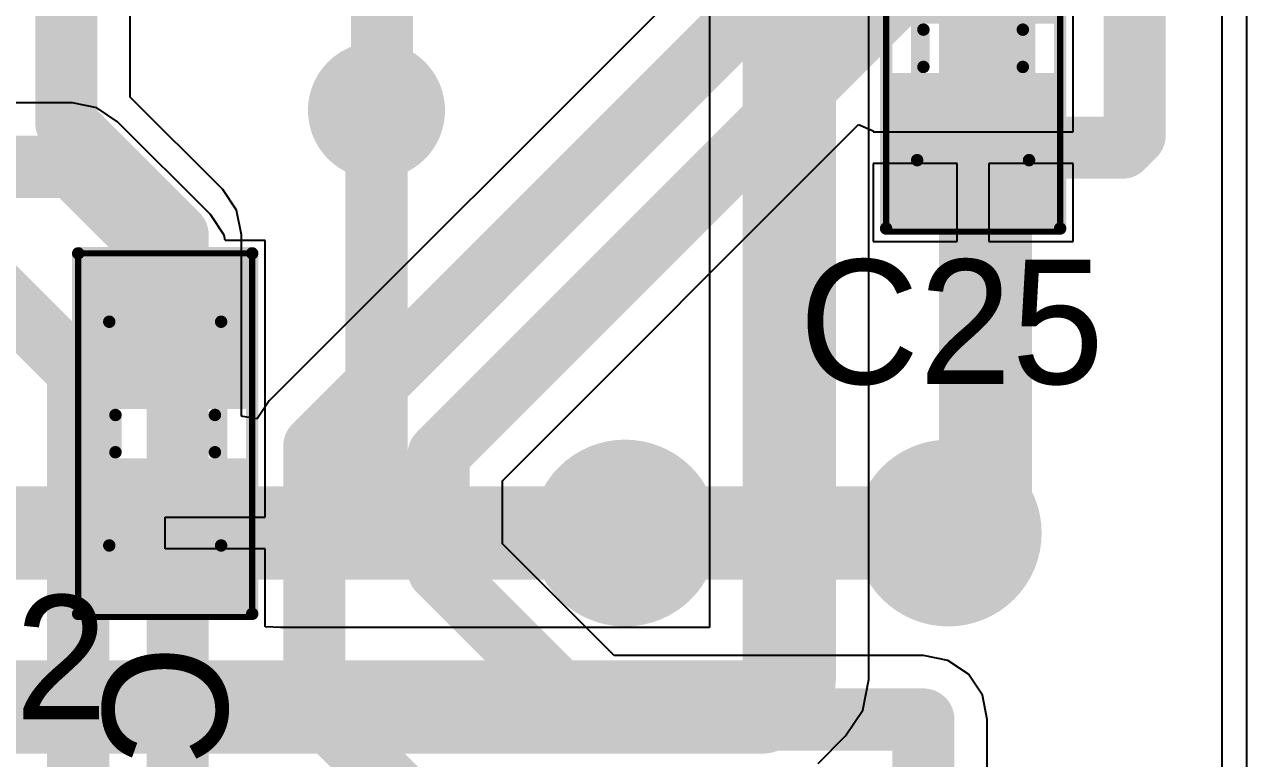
# Model space of a CAD drawing. Header units: millimetres. Extents: x 29.9 to 75.1, y 29.9 to 100.1.
# Drawn here: x 47.77 to 57.6, y 39.29 to 45.19 of the extents above; entities that cross this region are included whole.
import ezdxf

# ---------------------------------------------------------------- set-up
doc = ezdxf.new("R2010")
doc.units = ezdxf.units.MM
for name, color, linetype in [('BottomLayer', 5, 'Continuous'), ('BottomOverlay', 54, 'Continuous'), ('BottomPaste', 16, 'Continuous'), ('BottomSolder', 6, 'Continuous'), ('Mechanical13', 56, 'Continuous'), ('Mechanical15', 56, 'Continuous'), ('MultiLayer', 9, 'Continuous'), ('TopLayer', 1, 'Continuous'), ('TopOverlay', 2, 'Continuous'), ('TopPaste', 8, 'Continuous'), ('TopSolder', 216, 'Continuous'), ('ViaHoleLayer', 16, 'Continuous')]:
    doc.layers.add(name, color=color, linetype=linetype)

# ---------------------------------------------------------------- blocks, each defined once
blk = doc.blocks.new('SMD_C_0603_B_1284')
at = {"layer": 'BottomLayer'}
for points in [[(-1.29999994, 0.5499989), (-1.29999994, -0.5499989), (-0.30000194, 0.5499989), (-0.30000194, -0.5499989)], [(0.2999994, 0.5499989), (0.2999994, -0.5499989), (1.2999974, 0.5499989), (1.2999974, -0.5499989)]]:
    blk.add_solid(points, dxfattribs=at)
at = {"layer": 'BottomOverlay', "const_width": 0.0999998}
for points in [[(-1.44999964, 0.7000011399999999), (1.44999964, 0.7000011399999999)], [(-1.44999964, 0.7000011399999999), (-1.44999964, -0.7000011399999999)], [(1.44999964, 0.7000011399999999), (1.44999964, -0.7000011399999999)], [(-0.1499997, 0.40000174), (0.1499997, 0.40000174)], [(-0.1499997, -0.3999992), (0.1499997, -0.3999992)], [(-1.44999964, -0.7000011399999999), (1.44999964, -0.7000011399999999)]]:
    blk.add_lwpolyline(points, dxfattribs=at)
at = {"layer": 'BottomOverlay', "const_width": 0.0499999}
for points in [[(-1.47499832, 0.7000011399999999, 1), (-1.42500096, 0.7000011399999999, 1)], [(-1.47499832, 0.7000011399999999, 1), (-1.42500096, 0.7000011399999999, 1)], [(1.42500096, 0.7000011399999999, 1), (1.47499832, 0.7000011399999999, 1)], [(1.42500096, 0.7000011399999999, 1), (1.47499832, 0.7000011399999999, 1)], [(-0.17499838, 0.40000174, 1), (-0.12500102, 0.40000174, 1)], [(0.12500102, 0.40000174, 1), (0.17499838, 0.40000174, 1)], [(-0.17499838, -0.3999992, 1), (-0.12500102, -0.3999992, 1)], [(0.12500102, -0.3999992, 1), (0.17499838, -0.3999992, 1)], [(-1.47499832, -0.7000011399999999, 1), (-1.42500096, -0.7000011399999999, 1)], [(-1.47499832, -0.7000011399999999, 1), (-1.42500096, -0.7000011399999999, 1)], [(1.42500096, -0.7000011399999999, 1), (1.47499832, -0.7000011399999999, 1)], [(1.42500096, -0.7000011399999999, 1), (1.47499832, -0.7000011399999999, 1)]]:
    blk.add_lwpolyline(points, format="xyb", close=True, dxfattribs=at)
at = {"layer": 'BottomPaste'}
for points in [[(-1.29999994, 0.5499989), (-1.29999994, -0.5499989), (-0.30000194, 0.5499989), (-0.30000194, -0.5499989)], [(0.2999994, 0.5499989), (0.2999994, -0.5499989), (1.2999974, 0.5499989), (1.2999974, -0.5499989)]]:
    blk.add_solid(points, dxfattribs=at)
at = {"layer": 'BottomSolder'}
for points in [[(-1.40159994, 0.6515989), (-1.40159994, -0.6515989), (-0.19840194, 0.6515989), (-0.19840194, -0.6515989)], [(0.1983994, 0.6515989), (0.1983994, -0.6515989), (1.4015974, 0.6515989), (1.4015974, -0.6515989)]]:
    blk.add_solid(points, dxfattribs=at)
at = {"layer": 'Mechanical13', "const_width": 0.0999998}
for points in [[(-0.90000074, 0.45000164), (0.8999982, 0.45000164)], [(-0.90000074, 0.45000164), (-0.90000074, -0.4499991)], [(0.8999982, 0.45000164), (0.8999982, -0.4499991)], [(-0.90000074, -0.4499991), (0.8999982, -0.4499991)]]:
    blk.add_lwpolyline(points, dxfattribs=at)
at = {"layer": 'Mechanical13', "const_width": 0.0499999}
for points in [[(-0.9249994199999999, 0.45000164, 1), (-0.8750020599999999, 0.45000164, 1)], [(-0.9249994199999999, 0.45000164, 1), (-0.8750020599999999, 0.45000164, 1)], [(0.8749995199999999, 0.45000164, 1), (0.9249968799999999, 0.45000164, 1)], [(0.8749995199999999, 0.45000164, 1), (0.9249968799999999, 0.45000164, 1)], [(-0.9249994199999999, -0.4499991, 1), (-0.8750020599999999, -0.4499991, 1)], [(-0.9249994199999999, -0.4499991, 1), (-0.8750020599999999, -0.4499991, 1)], [(0.8749995199999999, -0.4499991, 1), (0.9249968799999999, -0.4499991, 1)], [(0.8749995199999999, -0.4499991, 1), (0.9249968799999999, -0.4499991, 1)]]:
    blk.add_lwpolyline(points, format="xyb", close=True, dxfattribs=at)
at = {"layer": 'Mechanical15', "const_width": 0.0499999}
for points in [[(-1.47500086, 0.7000011399999999), (1.44999964, 0.7000011399999999)], [(-1.47500086, 0.7000011399999999), (-1.47500086, -0.7000011399999999)], [(1.44999964, 0.7000011399999999), (1.44999964, -0.7000011399999999)], [(-1.47500086, -0.7000011399999999), (1.44999964, -0.7000011399999999)]]:
    blk.add_lwpolyline(points, dxfattribs=at)
at = {"layer": 'Mechanical15', "const_width": 0.02499868}
for points in [[(-1.4875002, 0.7000011399999999, 1), (-1.46250152, 0.7000011399999999, 1)], [(-1.4875002, 0.7000011399999999, 1), (-1.46250152, 0.7000011399999999, 1)], [(1.4375003, 0.7000011399999999, 1), (1.46249898, 0.7000011399999999, 1)], [(1.4375003, 0.7000011399999999, 1), (1.46249898, 0.7000011399999999, 1)], [(-1.4875002, -0.7000011399999999, 1), (-1.46250152, -0.7000011399999999, 1)], [(-1.4875002, -0.7000011399999999, 1), (-1.46250152, -0.7000011399999999, 1)], [(1.4375003, -0.7000011399999999, 1), (1.46249898, -0.7000011399999999, 1)], [(1.4375003, -0.7000011399999999, 1), (1.46249898, -0.7000011399999999, 1)]]:
    blk.add_lwpolyline(points, format="xyb", close=True, dxfattribs=at)
blk = doc.blocks.new('SMD_C_0603_1285')
at = {"layer": 'Mechanical13', "const_width": 0.0999998}
for points in [[(-0.90000074, 0.4499991), (0.8999982, 0.4499991)], [(-0.90000074, 0.4499991), (-0.90000074, -0.45000164)], [(0.8999982, 0.4499991), (0.8999982, -0.45000164)], [(-0.90000074, -0.45000164), (0.8999982, -0.45000164)]]:
    blk.add_lwpolyline(points, dxfattribs=at)
at = {"layer": 'Mechanical13', "const_width": 0.0499999}
for points in [[(-0.9249994199999999, 0.4499991, 1), (-0.8750020599999999, 0.4499991, 1)], [(-0.9249994199999999, 0.4499991, 1), (-0.8750020599999999, 0.4499991, 1)], [(0.8749995199999999, 0.4499991, 1), (0.9249968799999999, 0.4499991, 1)], [(0.8749995199999999, 0.4499991, 1), (0.9249968799999999, 0.4499991, 1)], [(-0.9249994199999999, -0.45000164, 1), (-0.8750020599999999, -0.45000164, 1)], [(-0.9249994199999999, -0.45000164, 1), (-0.8750020599999999, -0.45000164, 1)], [(0.8749995199999999, -0.45000164, 1), (0.9249968799999999, -0.45000164, 1)], [(0.8749995199999999, -0.45000164, 1), (0.9249968799999999, -0.45000164, 1)]]:
    blk.add_lwpolyline(points, format="xyb", close=True, dxfattribs=at)
at = {"layer": 'Mechanical15', "const_width": 0.0499999}
for points in [[(-1.47500086, 0.7000011399999999), (1.44999964, 0.7000011399999999)], [(-1.47500086, 0.7000011399999999), (-1.47500086, -0.7000011399999999)], [(1.44999964, 0.7000011399999999), (1.44999964, -0.7000011399999999)], [(-1.47500086, -0.7000011399999999), (1.44999964, -0.7000011399999999)]]:
    blk.add_lwpolyline(points, dxfattribs=at)
at = {"layer": 'Mechanical15', "const_width": 0.02499868}
for points in [[(-1.4875002, 0.7000011399999999, 1), (-1.46250152, 0.7000011399999999, 1)], [(-1.4875002, 0.7000011399999999, 1), (-1.46250152, 0.7000011399999999, 1)], [(1.4375003, 0.7000011399999999, 1), (1.46249898, 0.7000011399999999, 1)], [(1.4375003, 0.7000011399999999, 1), (1.46249898, 0.7000011399999999, 1)], [(-1.4875002, -0.7000011399999999, 1), (-1.46250152, -0.7000011399999999, 1)], [(-1.4875002, -0.7000011399999999, 1), (-1.46250152, -0.7000011399999999, 1)], [(1.4375003, -0.7000011399999999, 1), (1.46249898, -0.7000011399999999, 1)], [(1.4375003, -0.7000011399999999, 1), (1.46249898, -0.7000011399999999, 1)]]:
    blk.add_lwpolyline(points, format="xyb", close=True, dxfattribs=at)
at = {"layer": 'TopLayer'}
for points in [[(-0.30000194, -0.5499989), (-0.30000194, 0.5499989), (-1.29999994, -0.5499989), (-1.29999994, 0.5499989)], [(1.2999974, -0.5499989), (1.2999974, 0.5499989), (0.2999994, -0.5499989), (0.2999994, 0.5499989)]]:
    blk.add_solid(points, dxfattribs=at)
at = {"layer": 'TopOverlay', "const_width": 0.0999998}
for points in [[(-1.44999964, 0.7000011399999999), (1.44999964, 0.7000011399999999)], [(-1.44999964, 0.7000011399999999), (-1.44999964, -0.7000011399999999)], [(1.44999964, 0.7000011399999999), (1.44999964, -0.7000011399999999)], [(-0.1499997, 0.3999992), (0.1499997, 0.3999992)], [(-0.1499997, -0.40000174), (0.1499997, -0.40000174)], [(-1.44999964, -0.7000011399999999), (1.44999964, -0.7000011399999999)]]:
    blk.add_lwpolyline(points, dxfattribs=at)
at = {"layer": 'TopOverlay', "const_width": 0.0499999}
for points in [[(-1.47499832, 0.7000011399999999, 1), (-1.42500096, 0.7000011399999999, 1)], [(-1.47499832, 0.7000011399999999, 1), (-1.42500096, 0.7000011399999999, 1)], [(1.42500096, 0.7000011399999999, 1), (1.47499832, 0.7000011399999999, 1)], [(1.42500096, 0.7000011399999999, 1), (1.47499832, 0.7000011399999999, 1)], [(-0.17499838, 0.3999992, 1), (-0.12500102, 0.3999992, 1)], [(0.12500102, 0.3999992, 1), (0.17499838, 0.3999992, 1)], [(-0.17499838, -0.40000174, 1), (-0.12500102, -0.40000174, 1)], [(0.12500102, -0.40000174, 1), (0.17499838, -0.40000174, 1)], [(-1.47499832, -0.7000011399999999, 1), (-1.42500096, -0.7000011399999999, 1)], [(-1.47499832, -0.7000011399999999, 1), (-1.42500096, -0.7000011399999999, 1)], [(1.42500096, -0.7000011399999999, 1), (1.47499832, -0.7000011399999999, 1)], [(1.42500096, -0.7000011399999999, 1), (1.47499832, -0.7000011399999999, 1)]]:
    blk.add_lwpolyline(points, format="xyb", close=True, dxfattribs=at)
at = {"layer": 'TopPaste'}
for points in [[(-0.30000194, -0.5499989), (-0.30000194, 0.5499989), (-1.29999994, -0.5499989), (-1.29999994, 0.5499989)], [(1.2999974, -0.5499989), (1.2999974, 0.5499989), (0.2999994, -0.5499989), (0.2999994, 0.5499989)]]:
    blk.add_solid(points, dxfattribs=at)
at = {"layer": 'TopSolder'}
for points in [[(-0.19840194, -0.6515989), (-0.19840194, 0.6515989), (-1.40159994, -0.6515989), (-1.40159994, 0.6515989)], [(1.4015974, -0.6515989), (1.4015974, 0.6515989), (0.1983994, -0.6515989), (0.1983994, 0.6515989)]]:
    blk.add_solid(points, dxfattribs=at)

msp = doc.modelspace()

# ---------------------------------------------------------------- linework, layer by layer
at = {"layer": 'BottomLayer'}
for p, q in [((57.40000204, 50.0500015), (57.40000204, 29.95000106)), ((54.5623242, 39.92099966), (54.5623242, 47.60619892)), ((53.279675, 46.55780121999999), (53.279675, 40.34132648)), ((48.15400072, 44.55987278), (47.49578512, 44.55987278)), ((48.3506526, 44.52075678), (48.15400072, 44.55987278)), ((48.51736296, 44.40936254), (48.3506526, 44.52075678)), ((49.2633635, 43.663362), (48.51736296, 44.40936254)), ((49.37475774, 43.49665164), (49.2633635, 43.663362)), ((49.38324134, 43.45399742), (49.37475774, 43.49665164)), ((49.70400016, 43.45399742), (49.38324134, 43.45399742)), ((49.70400016, 41.98100062), (49.70400016, 43.45399742)), ((49.7040027, 41.94599942), (49.70400016, 41.98100062)), ((49.7040027, 41.85399808), (49.7040027, 41.94599942)), ((49.70400016, 41.81899688), (49.7040027, 41.85399808)), ((49.70400016, 41.22699908), (49.70400016, 41.81899688)), ((48.90000126, 40.97299908), (48.90000126, 41.22699908)), ((48.90000126, 41.22699908), (49.70400016, 41.22699908)), ((49.70400016, 40.97299908), (48.90000126, 40.97299908)), ((49.70400016, 40.46832902), (49.70400016, 40.97299908)), ((49.7040027, 40.34600262), (49.70400016, 40.46832902)), ((49.82906467999999, 40.34132648), (49.7040027, 40.34600262)), ((53.279675, 40.34132648), (49.82906467999999, 40.34132648)), ((54.5135054, 39.6755747), (54.5623242, 39.92099966)), ((54.37448358, 39.46751314), (54.5135054, 39.6755747)), ((54.1534858, 39.2465179), (54.37448358, 39.46751314))]:
    msp.add_line(p, q, dxfattribs=at)
for points, const_width in [([(55.50000076, 41.40000102), (55.50000076, 48.50000206)], 0.75000104), ([(53.92099959999999, 39.92099966), (53.92099959999999, 48.47900388)], 0.75000104), ([(50.6000004, 41.09999908), (50.6000004, 44.4999999)], 0.499999), ([(47.05400038, 44.0460003), (48.15400072, 44.0460003)], 0.499999), ([(48.15400072, 44.0460003), (48.90000126, 43.29999976)], 0.499999), ([(48.90000126, 42.69999842), (48.90000126, 43.29999976)], 0.499999), ([(48.7000042, 42.69999842), (48.90000126, 42.69999842)], 0.499999), ([(55.20000135999999, 41.10000162), (55.50000076, 41.40000102)], 0.75000104), ([(46.99999998, 41.09999908), (48.90000126, 41.09999908)], 0.75000104), ([(48.90000126, 41.09999908), (50.6000004, 41.09999908)], 0.75000104), ([(50.6000004, 41.09999908), (52.5999456, 41.09999908)], 0.75000104), ([(52.5999456, 41.09999908), (52.59995576, 41.09998891999999)], 0.75000104), ([(53.70000182, 39.70000187999999), (53.92099959999999, 39.92099966)], 0.75000104), ([(43.19999996, 39.70000187999999), (53.70000182, 39.70000187999999)], 0.75000104)]:
    msp.add_lwpolyline(points, dxfattribs=dict(at, const_width=const_width))
for points, const_width in [([(50.37499957999999, 44.4999999, 1), (50.82500122, 44.4999999, 1)], 0.4499991), ([(50.47500192, 44.4999999, 1), (50.72499887999999, 44.4999999, 1)], 0.2499995), ([(48.02900224, 44.0460003, 1), (48.27899919999999, 44.0460003, 1)], 0.2499995), ([(48.02900224, 44.0460003, 1), (48.27899919999999, 44.0460003, 1)], 0.2499995), ([(48.77500277999999, 43.29999976, 1), (49.02499974, 43.29999976, 1)], 0.2499995), ([(48.77500277999999, 43.29999976, 1), (49.02499974, 43.29999976, 1)], 0.2499995), ([(48.57500572, 42.69999842, 1), (48.82500268, 42.69999842, 1)], 0.2499995), ([(48.77500277999999, 42.69999842, 1), (49.02499974, 42.69999842, 1)], 0.2499995), ([(48.77500277999999, 42.69999842, 1), (49.02499974, 42.69999842, 1)], 0.2499995), ([(52.27495514, 41.09998891999999, 1), (52.92495638, 41.09998891999999, 1)], 0.6499986999999999), ([(54.87500074, 41.10000162, 1), (55.52500198, 41.10000162, 1)], 0.6499986999999999), ([(55.3125005, 41.40000102, 1), (55.68750102, 41.40000102, 1)], 0.37500052), ([(55.3125005, 41.40000102, 1), (55.68750102, 41.40000102, 1)], 0.37500052), ([(48.712501, 41.09999908, 1), (49.08750152, 41.09999908, 1)], 0.37500052), ([(48.712501, 41.09999908, 1), (49.08750152, 41.09999908, 1)], 0.37500052), ([(50.41250014, 41.09999908, 1), (50.78750066, 41.09999908, 1)], 0.37500052), ([(50.41250014, 41.09999908, 1), (50.78750066, 41.09999908, 1)], 0.37500052), ([(52.41244534, 41.09999908, 1), (52.78744586, 41.09999908, 1)], 0.37500052), ([(52.41244534, 41.09999908, 1), (52.78744586, 41.09999908, 1)], 0.37500052), ([(52.4124555, 41.09998891999999, 1), (52.78745602, 41.09998891999999, 1)], 0.37500052), ([(55.01250109999999, 41.10000162, 1), (55.38750161999999, 41.10000162, 1)], 0.37500052), ([(50.47500192, 41.09999908, 1), (50.72499887999999, 41.09999908, 1)], 0.2499995), ([(53.73349933999999, 39.92099966, 1), (54.10849985999999, 39.92099966, 1)], 0.37500052), ([(53.73349933999999, 39.92099966, 1), (54.10849985999999, 39.92099966, 1)], 0.37500052), ([(53.51250156, 39.70000187999999, 1), (53.88750208, 39.70000187999999, 1)], 0.37500052), ([(53.51250156, 39.70000187999999, 1), (53.88750208, 39.70000187999999, 1)], 0.37500052)]:
    msp.add_lwpolyline(points, format="xyb", close=True, dxfattribs=dict(at, const_width=const_width))
at = {"layer": 'BottomSolder'}
for points, const_width in [([(50.32419958, 44.4999999, 1), (50.87580122, 44.4999999, 1)], 0.5515991), ([(52.22415514, 41.09998891999999, 1), (52.97575638, 41.09998891999999, 1)], 0.7515987), ([(54.82420073999999, 41.10000162, 1), (55.57580197999999, 41.10000162, 1)], 0.7515987)]:
    msp.add_lwpolyline(points, format="xyb", close=True, dxfattribs=dict(at, const_width=const_width))
at = {"layer": 'MultiLayer'}
for points, const_width in [([(50.37499957999999, 44.4999999, 1), (50.82500122, 44.4999999, 1)], 0.4499991), ([(52.27495514, 41.09998891999999, 1), (52.92495638, 41.09998891999999, 1)], 0.6499986999999999), ([(54.87500074, 41.10000162, 1), (55.52500198, 41.10000162, 1)], 0.6499986999999999)]:
    msp.add_lwpolyline(points, format="xyb", close=True, dxfattribs=dict(at, const_width=const_width))
at = {"layer": 'TopLayer'}
for p, q in [((57.60000164, 50.0000016), (57.60000164, 29.90000116)), ((56.20399986, 45.0809995), (56.20399986, 46.55399884)), ((53.65112968, 46.07785298), (49.73663916, 42.16336245999999)), ((48.61887406, 44.60785084), (48.61887406, 45.74689352)), ((56.2040024, 45.04600592), (56.20399986, 45.0809995)), ((56.20400494, 45.04600592), (56.2040024, 45.04600592)), ((56.20400494, 44.95399696), (56.20400494, 45.04600592)), ((56.20399986, 44.95399442), (56.20400494, 44.95399696)), ((56.20399986, 44.32700558), (56.20399986, 44.95399442)), ((49.3633633, 43.8633616), (48.61887406, 44.60785084)), ((51.61387441999999, 41.5208339), (54.4786693, 44.38562878)), ((54.4786693, 44.38562878), (54.59600206, 44.33702588)), ((54.59600206, 44.33702588), (54.59600206, 44.32700558)), ((54.59600206, 44.32700558), (55.40000096, 44.32700558)), ((55.40000096, 44.32700558), (56.20399986, 44.32700558)), ((55.27300096, 44.07300558), (54.59600206, 44.07300558)), ((54.59600206, 44.07300558), (54.59600206, 43.44600149999999)), ((55.27300096, 43.44600149999999), (55.27300096, 44.07300558)), ((56.20399986, 44.07300558), (55.52700096, 44.07300558)), ((55.52700096, 44.07300558), (55.52700096, 43.44600149999999)), ((56.20399986, 43.44600149999999), (56.20399986, 44.07300558)), ((49.47475754, 43.69665123999999), (49.3633633, 43.8633616)), ((49.51387354, 43.49999936), (49.47475754, 43.69665123999999)), ((49.51387354, 43.00000035999999), (49.51387354, 43.49999936)), ((54.59600206, 43.44600149999999), (55.27300096, 43.44600149999999)), ((55.52700096, 43.44600149999999), (56.20399986, 43.44600149999999)), ((49.51387354, 42.04116814), (49.51387354, 43.00000035999999)), ((49.73663916, 42.16336245999999), (49.64087353999999, 42.02004296)), ((49.52550927999999, 42.0365174), (49.51387354, 42.04116814)), ((49.64087353999999, 42.02004296), (49.52550927999999, 42.0365174)), ((51.61387441999999, 41.01285168), (51.61387441999999, 41.5208339)), ((52.51285154, 40.11387456), (51.61387441999999, 41.01285168)), ((55.00000176, 40.11387456), (52.51285154, 40.11387456)), ((55.1966511, 40.07475856), (55.00000176, 40.11387456)), ((55.363364, 39.96336432), (55.1966511, 40.07475856)), ((55.47475824, 39.79665142), (55.363364, 39.96336432)), ((55.51387424, 39.60000208), (55.47475824, 39.79665142)), ((55.51387424, 32.20000164), (55.51387424, 39.60000208))]:
    msp.add_line(p, q, dxfattribs=at)
for points, const_width in [([(56.7000009, 44.3000003), (56.7000009, 47.10000231999999)], 0.499999), ([(48.10500158, 44.39499884), (48.10500158, 46.8250016)], 0.499999), ([(50.64500158, 44.34500148), (50.64500158, 46.8250016)], 0.499999), ([(50.1000014, 41.80000022), (54.16500216, 45.86500098)], 0.499999), ([(51.10000194, 41.7336859), (54.91900115999999, 45.55268512)], 0.499999), ([(50.6000004, 44.3000003), (50.6000004, 44.4999999)], 0.499999), ([(48.10500158, 44.39499884), (49.00000106, 43.49999936)], 0.499999), ([(50.6000004, 44.3000003), (50.64500158, 44.34500148)], 0.499999), ([(56.6000011, 44.20000049999999), (56.7000009, 44.3000003)], 0.499999), ([(55.50000076, 44.20000049999999), (56.6000011, 44.20000049999999)], 0.499999), ([(46.80000038, 43.8000013), (48.20000012, 42.40000156)], 0.499999), ([(49.00000106, 43.00000035999999), (49.00000106, 43.49999936)], 0.499999), ([(49.00000106, 38.90000094), (49.00000106, 43.00000035999999)], 0.499999), ([(48.20000012, 38.0000002), (48.20000012, 42.40000156)], 0.499999), ([(50.1000014, 39.70000187999999), (50.1000014, 41.80000022)], 0.499999), ([(51.10000194, 40.79999968), (51.10000194, 41.7336859)], 0.499999), ([(52.59995576, 41.09998891999999), (55.19998866, 41.09998891999999)], 0.75000104), ([(55.19998866, 41.09998891999999), (55.20000135999999, 41.10000162)], 0.75000104), ([(51.10000194, 40.79999968), (52.29999953999999, 39.60000208)], 0.499999), ([(50.1000014, 39.70000187999999), (51.05000204, 38.75000124)], 0.499999), ([(52.29999953999999, 39.60000208), (55.00000176, 39.60000208)], 0.499999), ([(55.00000176, 32.20000164), (55.00000176, 39.60000208)], 0.499999)]:
    msp.add_lwpolyline(points, dxfattribs=dict(at, const_width=const_width))
for points, const_width in [([(50.37499957999999, 44.4999999, 1), (50.82500122, 44.4999999, 1)], 0.4499991), ([(50.47500192, 44.4999999, 1), (50.72499887999999, 44.4999999, 1)], 0.2499995), ([(47.9800031, 44.39499884, 1), (48.23000005999999, 44.39499884, 1)], 0.2499995), ([(47.9800031, 44.39499884, 1), (48.23000005999999, 44.39499884, 1)], 0.2499995), ([(50.47500192, 44.3000003, 1), (50.72499887999999, 44.3000003, 1)], 0.2499995), ([(50.47500192, 44.3000003, 1), (50.72499887999999, 44.3000003, 1)], 0.2499995), ([(50.5200031, 44.34500148, 1), (50.77000005999999, 44.34500148, 1)], 0.2499995), ([(50.5200031, 44.34500148, 1), (50.77000005999999, 44.34500148, 1)], 0.2499995), ([(56.57500242, 44.3000003, 1), (56.82499937999999, 44.3000003, 1)], 0.2499995), ([(56.57500242, 44.3000003, 1), (56.82499937999999, 44.3000003, 1)], 0.2499995), ([(55.37500228, 44.20000049999999, 1), (55.62499923999999, 44.20000049999999, 1)], 0.2499995), ([(56.47500262, 44.20000049999999, 1), (56.72499958, 44.20000049999999, 1)], 0.2499995), ([(56.47500262, 44.20000049999999, 1), (56.72499958, 44.20000049999999, 1)], 0.2499995), ([(48.87500258, 43.49999936, 1), (49.12499954, 43.49999936, 1)], 0.2499995), ([(48.87500258, 43.49999936, 1), (49.12499954, 43.49999936, 1)], 0.2499995), ([(48.87500258, 43.00000035999999, 1), (49.12499954, 43.00000035999999, 1)], 0.2499995), ([(48.87500258, 43.00000035999999, 1), (49.12499954, 43.00000035999999, 1)], 0.2499995), ([(48.07500164, 42.40000156, 1), (48.3249986, 42.40000156, 1)], 0.2499995), ([(48.07500164, 42.40000156, 1), (48.3249986, 42.40000156, 1)], 0.2499995), ([(49.97500291999999, 41.80000022, 1), (50.22499988, 41.80000022, 1)], 0.2499995), ([(49.97500291999999, 41.80000022, 1), (50.22499988, 41.80000022, 1)], 0.2499995), ([(50.97500346, 41.7336859, 1), (51.22500042, 41.7336859, 1)], 0.2499995), ([(50.97500346, 41.7336859, 1), (51.22500042, 41.7336859, 1)], 0.2499995), ([(52.27495514, 41.09998891999999, 1), (52.92495638, 41.09998891999999, 1)], 0.6499986999999999), ([(54.87500074, 41.10000162, 1), (55.52500198, 41.10000162, 1)], 0.6499986999999999), ([(52.4124555, 41.09998891999999, 1), (52.78745602, 41.09998891999999, 1)], 0.37500052), ([(55.0124884, 41.09998891999999, 1), (55.38748892, 41.09998891999999, 1)], 0.37500052), ([(55.0124884, 41.09998891999999, 1), (55.38748892, 41.09998891999999, 1)], 0.37500052), ([(55.01250109999999, 41.10000162, 1), (55.38750161999999, 41.10000162, 1)], 0.37500052), ([(50.97500346, 40.79999968, 1), (51.22500042, 40.79999968, 1)], 0.2499995), ([(50.97500346, 40.79999968, 1), (51.22500042, 40.79999968, 1)], 0.2499995), ([(49.97500291999999, 39.70000187999999, 1), (50.22499988, 39.70000187999999, 1)], 0.2499995), ([(49.97500291999999, 39.70000187999999, 1), (50.22499988, 39.70000187999999, 1)], 0.2499995), ([(52.17500106, 39.60000208, 1), (52.42499802, 39.60000208, 1)], 0.2499995), ([(52.17500106, 39.60000208, 1), (52.42499802, 39.60000208, 1)], 0.2499995), ([(54.87500327999999, 39.60000208, 1), (55.12500024, 39.60000208, 1)], 0.2499995), ([(54.87500327999999, 39.60000208, 1), (55.12500024, 39.60000208, 1)], 0.2499995)]:
    msp.add_lwpolyline(points, format="xyb", close=True, dxfattribs=dict(at, const_width=const_width))
at = {"layer": 'TopSolder'}
for points, const_width in [([(50.32419958, 44.4999999, 1), (50.87580122, 44.4999999, 1)], 0.5515991), ([(52.22415514, 41.09998891999999, 1), (52.97575638, 41.09998891999999, 1)], 0.7515987), ([(54.82420073999999, 41.10000162, 1), (55.57580197999999, 41.10000162, 1)], 0.7515987)]:
    msp.add_lwpolyline(points, format="xyb", close=True, dxfattribs=dict(at, const_width=const_width))
at = {"layer": 'ViaHoleLayer'}
for points, const_width in [([(50.47500192, 44.4999999, 1), (50.72499887999999, 44.4999999, 1)], 0.2499995), ([(52.42495484, 41.09998891999999, 1), (52.77495668, 41.09998891999999, 1)], 0.3499993), ([(55.02500044, 41.10000162, 1), (55.37500228, 41.10000162, 1)], 0.3499993)]:
    msp.add_lwpolyline(points, format="xyb", close=True, dxfattribs=dict(at, const_width=const_width))

# ---------------------------------------------------------------- block references
at = {"rotation": 90}
for name, p in [('SMD_C_0603_1285', (55.40000096, 45.00000144)), ('SMD_C_0603_B_1284', (48.90000126, 41.90000002))]:
    msp.add_blockref(name, p, dxfattribs=at)

# ---------------------------------------------------------------- texts
at = {"layer": 'BottomOverlay', "text_generation_flag": 2}
msp.add_text('C26', height=1.00000054, rotation=90, dxfattribs=at).set_placement((49.40000026, 40.20000088))
at = {"layer": 'TopOverlay'}
for s, p in [('C25', (54.00000121999999, 42.30000176)), ('X2', (46.80000038, 39.60000208))]:
    msp.add_text(s, height=1.00000054, dxfattribs=at).set_placement(p)

doc.saveas('drawing.dxf')
